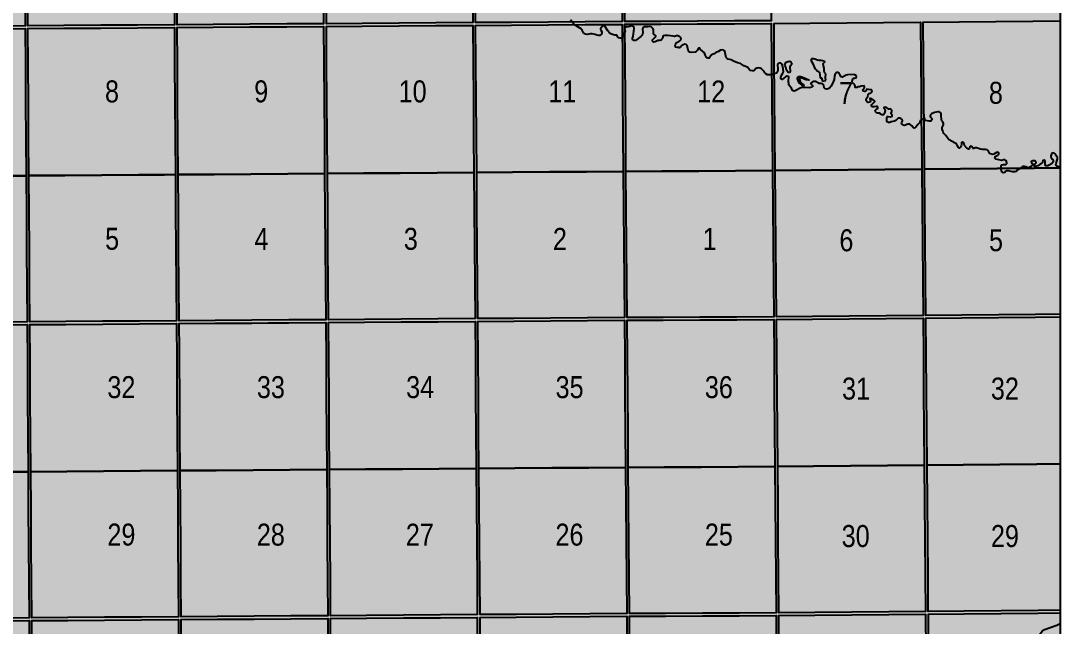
# Model space of a CAD drawing. Extents: x 403018 to 417191, y 6033193 to 6042673.
# Drawn here: x 415714.5 to 416092.9, y 6037159.3 to 6037379.7 of the extents above; entities that cross this region are included whole.
import ezdxf

# ---------------------------------------------------------------- set-up
doc = ezdxf.new("R2010")
doc.units = 0
doc.header["$LTSCALE"] = 5
doc.linetypes.add('DASHED2', pattern=[9.525, 6.35, -3.175])
for name, color, linetype in [('Quarters', 8, 'Continuous'), ('RoadSeg', 57, 'DASHED2'), ('T-WATER', 160, 'Continuous')]:
    doc.layers.add(name, color=color, linetype=linetype)
doc.layers.add('ROUTE-MAP-BACKGROUND-H', color=7, linetype='Continuous', true_color=0xf0ebff)
doc.styles.add('120', font='ARIALN.TTF', dxfattribs={"height": 13})

msp = doc.modelspace()

# ---------------------------------------------------------------- hatches: boundary and pattern name
at = {"layer": 'ROUTE-MAP-BACKGROUND-H'}
h = msp.add_hatch(color=256, dxfattribs=at)
h.dxf.hatch_style = 1
h.paths.add_polyline_path([(412923.423, 6037807.465), (416092.9, 6037807.465), (416092.9, 6035965.758), (412923.423, 6035965.758)])

# ---------------------------------------------------------------- linework, layer by layer
at = {"layer": 'Quarters'}
for points in [[(415675.885, 6037377.621), (415662.808, 6037377.528), (415662.728, 6037390.585), (415662.646, 6037403.976), (415662.564, 6037417.368), (415662.481, 6037430.759), (415675.554, 6037430.851), (415688.961, 6037430.945), (415702.368, 6037431.039), (415715.776, 6037431.134), (415715.863, 6037417.743), (415715.949, 6037404.352), (415716.036, 6037390.961), (415716.121, 6037377.905), (415702.709, 6037377.81), (415689.297, 6037377.715), (415675.885, 6037377.621)], [(415730.202, 6037378.004), (415717.125, 6037377.912), (415717.041, 6037390.968), (415716.954, 6037404.359), (415716.867, 6037417.75), (415716.78, 6037431.141), (415729.852, 6037431.233), (415743.26, 6037431.327), (415756.667, 6037431.421), (415770.074, 6037431.515), (415770.166, 6037418.125), (415770.257, 6037404.734), (415770.349, 6037391.344), (415770.438, 6037378.288), (415757.026, 6037378.194), (415743.614, 6037378.099), (415730.202, 6037378.004)], [(415824.662, 6037391.727), (415824.756, 6037378.672), (415811.343, 6037378.577), (415797.932, 6037378.482), (415784.519, 6037378.388), (415771.443, 6037378.295), (415771.353, 6037391.351), (415771.262, 6037404.741), (415771.17, 6037418.132), (415771.078, 6037431.522), (415784.151, 6037431.614), (415797.558, 6037431.708), (415810.965, 6037431.803), (415824.373, 6037431.897), (415824.469, 6037418.507), (415824.565, 6037405.117), (415824.662, 6037391.727)], [(415878.975, 6037392.112), (415879.074, 6037379.058), (415865.662, 6037378.963), (415852.249, 6037378.868), (415838.837, 6037378.772), (415825.76, 6037378.679), (415825.666, 6037391.734), (415825.57, 6037405.124), (415825.473, 6037418.514), (415825.377, 6037431.904), (415838.449, 6037431.996), (415851.857, 6037432.091), (415865.264, 6037432.185), (415878.672, 6037432.28), (415878.773, 6037418.891), (415878.874, 6037405.502), (415878.975, 6037392.112)], [(415933.289, 6037392.498), (415933.392, 6037379.444), (415919.98, 6037379.349), (415906.568, 6037379.254), (415893.155, 6037379.158), (415880.078, 6037379.065), (415879.98, 6037392.12), (415879.878, 6037405.509), (415879.777, 6037418.898), (415879.676, 6037432.287), (415892.749, 6037432.379), (415906.156, 6037432.474), (415919.564, 6037432.568), (415932.971, 6037432.663), (415933.077, 6037419.274), (415933.183, 6037405.886), (415933.289, 6037392.498)], [(415987.603, 6037392.809), (415987.711, 6037379.751), (415974.299, 6037379.676), (415960.886, 6037379.6), (415947.474, 6037379.524), (415934.397, 6037379.45), (415934.293, 6037392.503), (415934.187, 6037405.892), (415934.081, 6037419.28), (415933.975, 6037432.669), (415947.048, 6037432.747), (415960.456, 6037432.827), (415973.863, 6037432.907), (415987.271, 6037432.987), (415987.382, 6037419.594), (415987.492, 6037406.202), (415987.603, 6037392.809)], [(415676.225, 6037323.051), (415663.143, 6037322.958), (415663.061, 6037336.35), (415662.979, 6037349.741), (415662.897, 6037363.132), (415662.814, 6037376.524), (415675.891, 6037376.616), (415689.304, 6037376.711), (415702.716, 6037376.806), (415716.128, 6037376.9), (415716.214, 6037363.509), (415716.301, 6037350.118), (415716.388, 6037336.728), (415716.475, 6037323.337), (415703.058, 6037323.241), (415689.642, 6037323.146), (415676.225, 6037323.051)], [(415730.561, 6037323.437), (415717.479, 6037323.344), (415717.393, 6037336.735), (415717.306, 6037350.126), (415717.219, 6037363.517), (415717.132, 6037376.907), (415730.209, 6037377), (415743.621, 6037377.095), (415757.033, 6037377.189), (415770.445, 6037377.284), (415770.537, 6037363.894), (415770.628, 6037350.503), (415770.72, 6037337.113), (415770.811, 6037323.722), (415766.843, 6037323.694), (415757.395, 6037323.627), (415743.978, 6037323.532), (415730.561, 6037323.437)], [(415784.897, 6037323.822), (415771.816, 6037323.729), (415771.724, 6037337.12), (415771.633, 6037350.51), (415771.541, 6037363.901), (415771.449, 6037377.291), (415784.526, 6037377.383), (415797.939, 6037377.478), (415811.351, 6037377.573), (415824.763, 6037377.668), (415824.859, 6037364.278), (415824.955, 6037350.888), (415825.052, 6037337.498), (415825.148, 6037324.109), (415811.731, 6037324.013), (415798.314, 6037323.917), (415784.897, 6037323.822)], [(415879.385, 6037337.887), (415879.486, 6037324.498), (415866.069, 6037324.402), (415852.652, 6037324.306), (415839.235, 6037324.209), (415826.152, 6037324.116), (415826.056, 6037337.506), (415825.96, 6037350.895), (415825.863, 6037364.285), (415825.767, 6037377.675), (415838.844, 6037377.768), (415852.257, 6037377.863), (415865.669, 6037377.959), (415879.081, 6037378.054), (415879.183, 6037364.665), (415879.284, 6037351.276), (415879.385, 6037337.887)], [(415933.718, 6037338.275), (415933.824, 6037324.887), (415920.407, 6037324.791), (415906.99, 6037324.694), (415893.572, 6037324.598), (415880.49, 6037324.505), (415880.389, 6037337.894), (415880.288, 6037351.283), (415880.187, 6037364.672), (415880.086, 6037378.061), (415893.163, 6037378.154), (415906.576, 6037378.249), (415919.988, 6037378.345), (415933.4, 6037378.44), (415933.506, 6037365.052), (415933.612, 6037351.663), (415933.718, 6037338.275)], [(415988.052, 6037338.57), (415988.162, 6037325.177), (415974.745, 6037325.106), (415961.328, 6037325.034), (415947.911, 6037324.962), (415934.828, 6037324.892), (415934.722, 6037338.28), (415934.616, 6037351.669), (415934.51, 6037365.057), (415934.404, 6037378.446), (415947.482, 6037378.52), (415960.895, 6037378.595), (415974.307, 6037378.671), (415987.719, 6037378.747), (415987.83, 6037365.355), (415987.941, 6037351.962), (415988.052, 6037338.57)], [(416002.248, 6037325.308), (415989.167, 6037325.187), (415989.056, 6037338.579), (415988.945, 6037351.972), (415988.834, 6037365.364), (415988.724, 6037378.756), (416001.8, 6037378.877), (416015.211, 6037379), (416028.622, 6037379.123), (416042.033, 6037379.246), (416042.148, 6037365.855), (416042.264, 6037352.463), (416042.342, 6037343.451), (416042.379, 6037339.072), (416042.495, 6037325.68), (416029.079, 6037325.556), (416015.663, 6037325.432), (416002.248, 6037325.308)], [(415785.266, 6037270.596), (415772.18, 6037270.502), (415772.091, 6037283.558), (415771.999, 6037296.949), (415771.907, 6037310.339), (415771.816, 6037323.729), (415784.897, 6037323.822), (415798.314, 6037323.917), (415811.731, 6037324.013), (415825.148, 6037324.109), (415825.244, 6037310.719), (415825.341, 6037297.329), (415825.437, 6037283.939), (415825.531, 6037270.884), (415812.109, 6037270.788), (415798.688, 6037270.692), (415785.266, 6037270.596)], [(415879.789, 6037284.33), (415879.888, 6037271.276), (415866.466, 6037271.179), (415853.044, 6037271.082), (415839.622, 6037270.986), (415826.535, 6037270.891), (415826.441, 6037283.946), (415826.345, 6037297.336), (415826.249, 6037310.726), (415826.152, 6037324.116), (415839.235, 6037324.209), (415852.652, 6037324.306), (415866.069, 6037324.402), (415879.486, 6037324.498), (415879.587, 6037311.108), (415879.688, 6037297.719), (415879.789, 6037284.33)], [(415934.142, 6037284.721), (415934.245, 6037271.668), (415920.823, 6037271.571), (415907.401, 6037271.474), (415893.979, 6037271.378), (415880.892, 6037271.283), (415880.794, 6037284.337), (415880.692, 6037297.727), (415880.591, 6037311.116), (415880.49, 6037324.505), (415893.572, 6037324.598), (415906.99, 6037324.694), (415920.407, 6037324.791), (415933.824, 6037324.887), (415933.93, 6037311.498), (415934.036, 6037298.11), (415934.142, 6037284.721)], [(415988.495, 6037285), (415988.603, 6037271.942), (415975.181, 6037271.875), (415961.759, 6037271.807), (415948.336, 6037271.739), (415935.249, 6037271.673), (415935.146, 6037284.727), (415935.04, 6037298.115), (415934.934, 6037311.504), (415934.828, 6037324.892), (415947.911, 6037324.962), (415961.328, 6037325.034), (415974.745, 6037325.106), (415988.162, 6037325.177), (415988.273, 6037311.785), (415988.384, 6037298.392), (415988.495, 6037285)], [(416002.693, 6037272.074), (415989.607, 6037271.952), (415989.499, 6037285.009), (415989.388, 6037298.402), (415989.278, 6037311.794), (415989.167, 6037325.187), (416002.248, 6037325.308), (416015.663, 6037325.432), (416029.079, 6037325.556), (416042.495, 6037325.68), (416042.61, 6037312.289), (416042.726, 6037298.897), (416042.842, 6037285.506), (416042.954, 6037272.449), (416029.534, 6037272.324), (416016.113, 6037272.199), (416002.693, 6037272.074)], [(415676.556, 6037269.82), (415663.47, 6037269.727), (415663.39, 6037282.784), (415663.307, 6037296.175), (415663.225, 6037309.567), (415663.143, 6037322.958), (415676.225, 6037323.051), (415689.642, 6037323.146), (415703.058, 6037323.241), (415716.475, 6037323.337), (415716.562, 6037309.946), (415716.649, 6037296.555), (415716.736, 6037283.164), (415716.821, 6037270.108), (415703.399, 6037270.012), (415689.978, 6037269.916), (415676.556, 6037269.82)], [(415730.911, 6037270.208), (415717.825, 6037270.115), (415717.74, 6037283.171), (415717.653, 6037296.562), (415717.566, 6037309.953), (415717.479, 6037323.344), (415730.561, 6037323.437), (415743.978, 6037323.532), (415757.395, 6037323.627), (415766.843, 6037323.694), (415770.811, 6037323.722), (415770.903, 6037310.332), (415770.995, 6037296.941), (415771.086, 6037283.551), (415771.176, 6037270.495), (415757.754, 6037270.4), (415744.333, 6037270.304), (415730.911, 6037270.208)], [(415988.944, 6037230.771), (415989.055, 6037217.383), (415975.628, 6037217.315), (415962.201, 6037217.247), (415948.774, 6037217.179), (415935.682, 6037217.113), (415935.576, 6037230.502), (415935.47, 6037243.891), (415935.363, 6037257.28), (415935.257, 6037270.669), (415948.344, 6037270.735), (415961.767, 6037270.803), (415975.189, 6037270.87), (415988.611, 6037270.938), (415988.722, 6037257.549), (415988.833, 6037244.16), (415988.944, 6037230.771)], [(416003.15, 6037217.514), (415990.059, 6037217.392), (415989.948, 6037230.781), (415989.837, 6037244.17), (415989.726, 6037257.558), (415989.615, 6037270.947), (416002.701, 6037271.069), (416016.122, 6037271.195), (416029.542, 6037271.32), (416042.963, 6037271.445), (416043.079, 6037258.056), (416043.194, 6037244.667), (416043.31, 6037231.279), (416043.426, 6037217.89), (416030, 6037217.765), (416016.575, 6037217.64), (416003.15, 6037217.514)], [(415676.896, 6037215.261), (415663.805, 6037215.167), (415663.723, 6037228.556), (415663.641, 6037241.945), (415663.558, 6037255.334), (415663.476, 6037268.723), (415676.562, 6037268.816), (415689.984, 6037268.912), (415703.406, 6037269.008), (415716.827, 6037269.103), (415716.914, 6037255.714), (415717.001, 6037242.325), (415717.088, 6037228.937), (415717.176, 6037215.548), (415703.749, 6037215.452), (415690.323, 6037215.356), (415676.896, 6037215.261)], [(415731.271, 6037215.649), (415718.18, 6037215.555), (415718.093, 6037228.944), (415718.005, 6037242.333), (415717.918, 6037255.722), (415717.831, 6037269.11), (415730.918, 6037269.204), (415744.34, 6037269.3), (415757.761, 6037269.395), (415771.182, 6037269.491), (415771.274, 6037256.102), (415771.366, 6037242.713), (415771.458, 6037229.325), (415771.55, 6037215.936), (415758.124, 6037215.84), (415744.698, 6037215.744), (415731.271, 6037215.649)], [(415785.646, 6037216.037), (415772.554, 6037215.943), (415772.462, 6037229.332), (415772.37, 6037242.72), (415772.279, 6037256.109), (415772.251, 6037260.092), (415772.187, 6037269.498), (415785.273, 6037269.592), (415798.695, 6037269.687), (415804.625, 6037269.729), (415812.116, 6037269.783), (415825.538, 6037269.88), (415825.635, 6037256.491), (415825.731, 6037243.102), (415825.828, 6037229.713), (415825.925, 6037216.325), (415812.499, 6037216.228), (415799.072, 6037216.132), (415785.646, 6037216.037)], [(415880.2, 6037230.105), (415880.301, 6037216.716), (415866.875, 6037216.62), (415853.448, 6037216.523), (415840.021, 6037216.426), (415826.929, 6037216.332), (415826.833, 6037229.721), (415826.736, 6037243.109), (415826.639, 6037256.498), (415826.542, 6037269.887), (415839.629, 6037269.981), (415853.052, 6037270.078), (415866.474, 6037270.175), (415879.896, 6037270.272), (415879.997, 6037256.883), (415880.098, 6037243.494), (415880.2, 6037230.105)], [(415934.572, 6037230.497), (415934.678, 6037217.108), (415921.251, 6037217.012), (415907.824, 6037216.915), (415894.397, 6037216.818), (415881.306, 6037216.724), (415881.204, 6037230.112), (415881.103, 6037243.501), (415881.001, 6037256.89), (415880.9, 6037270.279), (415893.987, 6037270.373), (415907.409, 6037270.47), (415920.831, 6037270.567), (415934.253, 6037270.664), (415934.359, 6037257.275), (415934.465, 6037243.886), (415934.572, 6037230.497)], [(416003.595, 6037164.294), (415990.5, 6037164.172), (415990.392, 6037177.226), (415990.281, 6037190.615), (415990.17, 6037204.003), (415990.059, 6037217.392), (416003.15, 6037217.514), (416016.575, 6037217.64), (416030, 6037217.765), (416043.426, 6037217.89), (416043.542, 6037204.502), (416043.657, 6037191.113), (416043.773, 6037177.724), (416043.886, 6037164.67), (416030.456, 6037164.545), (416017.026, 6037164.42), (416003.595, 6037164.294)], [(415677.228, 6037162.04), (415664.132, 6037161.947), (415664.052, 6037175.001), (415663.97, 6037188.39), (415663.887, 6037201.778), (415663.805, 6037215.167), (415676.896, 6037215.261), (415690.323, 6037215.356), (415703.749, 6037215.452), (415717.176, 6037215.548), (415717.263, 6037202.159), (415717.35, 6037188.771), (415717.437, 6037175.382), (415717.522, 6037162.328), (415704.091, 6037162.232), (415690.66, 6037162.136), (415677.228, 6037162.04)], [(415731.622, 6037162.428), (415718.526, 6037162.335), (415718.441, 6037175.389), (415718.354, 6037188.778), (415718.267, 6037202.166), (415718.18, 6037215.555), (415731.271, 6037215.649), (415744.698, 6037215.744), (415758.124, 6037215.84), (415771.55, 6037215.936), (415771.642, 6037202.547), (415771.734, 6037189.159), (415771.826, 6037175.77), (415771.916, 6037162.716), (415758.485, 6037162.62), (415745.053, 6037162.524), (415731.622, 6037162.428)], [(415786.016, 6037162.817), (415772.92, 6037162.723), (415772.83, 6037175.777), (415772.738, 6037189.166), (415772.646, 6037202.554), (415772.554, 6037215.943), (415785.646, 6037216.037), (415799.072, 6037216.132), (415812.499, 6037216.228), (415825.925, 6037216.325), (415826.022, 6037202.936), (415826.119, 6037189.547), (415826.215, 6037176.159), (415826.31, 6037163.105), (415812.878, 6037163.009), (415799.447, 6037162.913), (415786.016, 6037162.817)], [(415880.606, 6037176.55), (415880.705, 6037163.496), (415867.273, 6037163.4), (415853.842, 6037163.303), (415840.41, 6037163.206), (415827.314, 6037163.112), (415827.22, 6037176.166), (415827.123, 6037189.555), (415827.026, 6037202.943), (415826.929, 6037216.332), (415840.021, 6037216.426), (415853.448, 6037216.523), (415866.875, 6037216.62), (415880.301, 6037216.716), (415880.403, 6037203.328), (415880.504, 6037189.939), (415880.606, 6037176.55)], [(415934.996, 6037176.942), (415935.1, 6037163.888), (415921.669, 6037163.791), (415908.237, 6037163.695), (415894.806, 6037163.598), (415881.709, 6037163.504), (415881.61, 6037176.557), (415881.509, 6037189.946), (415881.407, 6037203.335), (415881.306, 6037216.724), (415894.397, 6037216.818), (415907.824, 6037216.915), (415921.251, 6037217.012), (415934.678, 6037217.108), (415934.784, 6037203.72), (415934.89, 6037190.331), (415934.996, 6037176.942)], [(415989.388, 6037177.216), (415989.496, 6037164.163), (415976.064, 6037164.095), (415962.633, 6037164.027), (415949.201, 6037163.959), (415936.104, 6037163.893), (415936.001, 6037176.947), (415935.895, 6037190.336), (415935.788, 6037203.725), (415935.682, 6037217.113), (415948.774, 6037217.179), (415962.201, 6037217.247), (415975.628, 6037217.315), (415989.055, 6037217.383), (415989.166, 6037203.994), (415989.277, 6037190.605), (415989.388, 6037177.216)], [(415677.569, 6037107.481), (415664.468, 6037107.387), (415664.385, 6037120.776), (415664.303, 6037134.165), (415664.221, 6037147.554), (415664.138, 6037160.942), (415677.235, 6037161.036), (415690.666, 6037161.132), (415704.097, 6037161.228), (415717.528, 6037161.324), (415717.616, 6037147.935), (415717.703, 6037134.546), (415717.79, 6037121.157), (415717.877, 6037107.769), (415704.441, 6037107.673), (415691.005, 6037107.577), (415677.569, 6037107.481)], [(415731.982, 6037107.869), (415718.881, 6037107.776), (415718.794, 6037121.164), (415718.707, 6037134.553), (415718.62, 6037147.942), (415718.533, 6037161.331), (415731.629, 6037161.424), (415745.06, 6037161.52), (415758.491, 6037161.616), (415771.923, 6037161.712), (415772.001, 6037150.358), (415772.014, 6037148.323), (415772.106, 6037134.934), (415772.198, 6037121.546), (415772.29, 6037108.157), (415758.854, 6037108.061), (415745.418, 6037107.965), (415731.982, 6037107.869)], [(415786.396, 6037108.258), (415773.295, 6037108.164), (415773.203, 6037121.553), (415773.111, 6037134.942), (415773.019, 6037148.33), (415772.927, 6037161.719), (415786.023, 6037161.812), (415799.454, 6037161.908), (415812.886, 6037162.004), (415826.317, 6037162.101), (415826.414, 6037148.712), (415826.511, 6037135.323), (415826.607, 6037121.935), (415826.704, 6037108.546), (415813.268, 6037108.45), (415799.832, 6037108.354), (415786.396, 6037108.258)], [(415881.017, 6037122.326), (415881.118, 6037108.937), (415867.682, 6037108.841), (415854.246, 6037108.744), (415840.81, 6037108.648), (415827.708, 6037108.553), (415827.612, 6037121.942), (415827.515, 6037135.331), (415827.418, 6037148.719), (415827.321, 6037162.108), (415840.418, 6037162.202), (415853.849, 6037162.299), (415867.281, 6037162.396), (415880.712, 6037162.492), (415880.814, 6037149.104), (415880.916, 6037135.715), (415881.017, 6037122.326)], [(415935.427, 6037122.717), (415935.533, 6037109.329), (415922.097, 6037109.232), (415908.66, 6037109.135), (415895.224, 6037109.039), (415882.123, 6037108.945), (415882.021, 6037122.333), (415881.92, 6037135.722), (415881.818, 6037149.111), (415881.717, 6037162.499), (415894.813, 6037162.594), (415908.245, 6037162.69), (415921.677, 6037162.787), (415935.108, 6037162.884), (415935.214, 6037149.495), (415935.32, 6037136.106), (415935.427, 6037122.717)], [(415989.837, 6037122.992), (415989.948, 6037109.603), (415976.512, 6037109.536), (415963.075, 6037109.468), (415949.639, 6037109.4), (415936.537, 6037109.334), (415936.431, 6037122.723), (415936.325, 6037136.111), (415936.219, 6037149.5), (415936.112, 6037162.889), (415949.209, 6037162.955), (415962.641, 6037163.023), (415976.073, 6037163.091), (415989.504, 6037163.158), (415989.615, 6037149.77), (415989.726, 6037136.381), (415989.837, 6037122.992)], [(416004.053, 6037109.735), (415990.952, 6037109.613), (415990.841, 6037123.001), (415990.731, 6037136.39), (415990.62, 6037149.779), (415990.509, 6037163.168), (416003.604, 6037163.29), (416017.034, 6037163.415), (416030.465, 6037163.541), (416043.895, 6037163.666), (416044.011, 6037150.278), (416044.126, 6037136.889), (416044.242, 6037123.5), (416044.358, 6037110.112), (416030.923, 6037109.986), (416017.488, 6037109.861), (416004.053, 6037109.735)]]:
    msp.add_lwpolyline(points, close=True, dxfattribs=at)
for points in [[(416092.9, 6037326.147), (416083.411, 6037326.059), (416069.996, 6037325.935), (416056.58, 6037325.811), (416043.499, 6037325.69), (416043.384, 6037339.081), (416043.268, 6037352.473), (416043.152, 6037365.864), (416043.037, 6037379.256), (416056.113, 6037379.376), (416069.524, 6037379.499), (416082.935, 6037379.622), (416092.9, 6037379.714)], [(416092.9, 6037272.915), (416083.885, 6037272.831), (416070.465, 6037272.706), (416057.044, 6037272.581), (416043.958, 6037272.459), (416043.846, 6037285.515), (416043.73, 6037298.907), (416043.615, 6037312.298), (416043.499, 6037325.69), (416056.58, 6037325.811), (416069.996, 6037325.935), (416083.411, 6037326.059), (416092.9, 6037326.147)], [(416092.9, 6037218.352), (416084.371, 6037218.272), (416070.946, 6037218.147), (416057.521, 6037218.022), (416044.43, 6037217.9), (416044.314, 6037231.288), (416044.199, 6037244.677), (416044.083, 6037258.066), (416043.967, 6037271.454), (416057.053, 6037271.576), (416070.473, 6037271.702), (416083.894, 6037271.827), (416092.9, 6037271.911)], [(416092.9, 6037165.128), (416084.846, 6037165.053), (416071.416, 6037164.927), (416057.986, 6037164.802), (416044.89, 6037164.68), (416044.778, 6037177.733), (416044.662, 6037191.122), (416044.546, 6037204.511), (416044.43, 6037217.9), (416057.521, 6037218.022), (416070.946, 6037218.147), (416084.371, 6037218.272), (416092.9, 6037218.352)], [(416092.9, 6037110.565), (416085.333, 6037110.494), (416071.898, 6037110.369), (416058.462, 6037110.243), (416045.362, 6037110.121), (416045.246, 6037123.51), (416045.131, 6037136.898), (416045.015, 6037150.287), (416044.899, 6037163.676), (416057.994, 6037163.798), (416071.425, 6037163.923), (416084.855, 6037164.049), (416092.9, 6037164.124)]]:
    msp.add_lwpolyline(points, dxfattribs=at)
at = {"layer": 'RoadSeg', "flags": 128}
msp.add_lwpolyline([(416033.658, 6037070.971), (416043.118, 6037063.085), (416043.585, 6037063.651), (416050.045, 6037076.404), (416057.67, 6037092.089), (416061.134, 6037096.651), (416061.8, 6037097.816), (416065.096, 6037101.779), (416066.528, 6037104.01), (416066.795, 6037104.676), (416066.928, 6037105.009), (416067.094, 6037105.342), (416069.325, 6037110.37), (416079.049, 6037127.12), (416082.679, 6037133.747), (416082.879, 6037135.246), (416081.979, 6037138.809), (416081.946, 6037140.907), (416082.812, 6037145.302), (416083.844, 6037149.631), (416084.677, 6037153.993), (416084.976, 6037155.192), (416085.676, 6037156.691), (416086.342, 6037157.49), (416087.174, 6037158.089), (416091.703, 6037159.721), (416092.9, 6037160.232)], dxfattribs=at)
at = {"layer": 'ROUTE-MAP-BACKGROUND-H'}
msp.add_lwpolyline([(412923.423, 6037807.465), (416092.9, 6037807.465), (416092.9, 6035965.758), (412923.423, 6035965.758)], close=True, dxfattribs=at)
at = {"layer": 'T-WATER'}
for points in [[(415931.92, 6037373.755), (415931.657, 6037374.337), (415931.486, 6037374.447), (415930.824, 6037374.485), (415930.267, 6037374.61), (415929.313, 6037375.012), (415928.882, 6037375.306), (415928.242, 6037376.097), (415927.091, 6037377.766), (415926.596, 6037377.902), (415926.343, 6037377.814), (415926.121, 6037377.627), (415925.6, 6037376.796), (415925.712, 6037376.293), (415925.987, 6037375.715), (415926.034, 6037375.216), (415925.762, 6037374.75), (415925.407, 6037374.429), (415924.916, 6037374.375), (415924.225, 6037374.486), (415923.668, 6037374.707), (415922.578, 6037374.98), (415921.91, 6037374.974), (415920.685, 6037374.786), (415920.127, 6037374.889), (415919.687, 6037375.125), (415919.278, 6037375.453), (415919.014, 6037375.877), (415918.857, 6037376.443), (415918.514, 6037376.806), (415916.753, 6037377.849), (415916.367, 6037378.13), (415915.276, 6037379.176), (415914.945, 6037379.582), (415914.677, 6037380.027)], [(415981.456, 6037361.669), (415981.322, 6037361.555), (415980.829, 6037361.483), (415980.21, 6037361.593), (415979.741, 6037361.885), (415979.19, 6037362.677), (415978.688, 6037362.968), (415977.745, 6037363.359), (415976.911, 6037363.91), (415976.468, 6037364.137), (415975.412, 6037364.407), (415974.031, 6037365.086), (415973.07, 6037365.489), (415972.05, 6037365.798), (415971.621, 6037366.054), (415971.29, 6037366.403), (415971.149, 6037366.881), (415970.986, 6037368.09), (415970.792, 6037368.669), (415970.616, 6037368.851), (415970.314, 6037369.006), (415969.834, 6037369.155), (415969.267, 6037369.098), (415968.292, 6037368.432), (415967.692, 6037368.297), (415966.958, 6037367.684), (415965.993, 6037367.28), (415965.398, 6037366.458), (415965.061, 6037366.103), (415964.673, 6037366.136), (415964.435, 6037366.214), (415964.043, 6037366.496), (415963.768, 6037366.9), (415963.598, 6037367.371), (415963.58, 6037367.698), (415963.47, 6037368.019), (415961.979, 6037369.316), (415961.668, 6037369.711), (415961.186, 6037369.793), (415960.734, 6037368.866), (415960.413, 6037368.501), (415959.977, 6037368.257), (415958.819, 6037368.168), (415958.136, 6037368.277), (415957.683, 6037368.582), (415957.442, 6037369.019), (415957.274, 6037370.153), (415957.111, 6037370.738), (415956.757, 6037371.129), (415956.262, 6037371.187), (415955.664, 6037371.005), (415955.189, 6037370.76), (415954.833, 6037370.435), (415954.572, 6037370.008), (415954.264, 6037369.887), (415954.076, 6037369.985), (415953.427, 6037369.979), (415952.868, 6037370.074), (415952.751, 6037370.637), (415952.868, 6037371.122), (415953.151, 6037371.636), (415953.543, 6037371.918), (415954.034, 6037372.154), (415954.447, 6037372.435), (415954.835, 6037372.787), (415954.939, 6037373.28), (415954.659, 6037373.754), (415954.265, 6037374.034), (415953.743, 6037374.235), (415953.246, 6037374.217), (415952.49, 6037374.061), (415951.991, 6037374.08), (415950.106, 6037374.425), (415948.961, 6037374.411), (415948.322, 6037374.24), (415948.271, 6037374.177), (415948.193, 6037373.572), (415947.998, 6037373.112), (415947.642, 6037372.732), (415947.161, 6037372.596), (415946.435, 6037372.516), (415945.467, 6037372.039), (415944.903, 6037372.005), (415944.524, 6037372.309), (415944.473, 6037372.812), (415944.83, 6037373.207), (415945.27, 6037373.475), (415945.634, 6037373.8), (415945.647, 6037374.305), (415944.894, 6037374.985), (415944.835, 6037375.348), (415944.876, 6037376.146), (415944.708, 6037376.768), (415943.987, 6037377.518), (415943.497, 6037377.619), (415942.83, 6037377.502), (415941.692, 6037377.521), (415941.516, 6037377.49), (415941.055, 6037377.25), (415940.898, 6037376.75), (415940.913, 6037375.39), (415940.818, 6037374.899), (415940.606, 6037374.364), (415940.256, 6037374.011), (415938.716, 6037372.763), (415938.244, 6037372.595), (415937.687, 6037372.587), (415937.577, 6037372.63), (415937.23, 6037372.966), (415937.247, 6037373.46), (415937.464, 6037374.061), (415937.534, 6037375.163), (415937.749, 6037375.82), (415937.843, 6037377.062), (415937.645, 6037377.521), (415937.262, 6037377.85), (415936.688, 6037377.897), (415936.185, 6037377.679), (415935.645, 6037377.527), (415934.954, 6037377.502), (415934.492, 6037377.282), (415934.331, 6037376.809), (415934.471, 6037376.218), (415934.476, 6037375.847), (415934.394, 6037375.593), (415934.101, 6037375.218), (415933.722, 6037374.99), (415933.677, 6037374.234), (415933.525, 6037373.713), (415933.155, 6037373.383), (415932.658, 6037373.36), (415932.06, 6037373.537), (415931.92, 6037373.755)], [(415985.12, 6037361.275), (415984.15, 6037362.243), (415983.721, 6037362.499), (415983.211, 6037362.556), (415982.591, 6037362.538), (415982.436, 6037362.497), (415982.005, 6037362.244), (415981.685, 6037361.866), (415981.456, 6037361.669)], [(415999.888, 6037355.435), (415999.487, 6037355.463), (415998.818, 6037355.425), (415998.238, 6037355.222), (415996.478, 6037354.189), (415995.906, 6037354.086), (415995.451, 6037354.32), (415995.033, 6037355.248), (415994.412, 6037355.99), (415994.167, 6037356.47), (415994.057, 6037356.957), (415994.014, 6037357.561), (415994.017, 6037358.226), (415994.148, 6037358.903), (415994.085, 6037359.296), (415993.929, 6037359.441), (415993.371, 6037359.538), (415992.901, 6037359.343), (415991.7, 6037358.375), (415991.261, 6037358.548), (415991.226, 6037359.032), (415991.375, 6037359.68), (415991.912, 6037360.633), (415992.118, 6037361.122), (415992.105, 6037362.282), (415991.837, 6037363.473), (415991.568, 6037364.014), (415991.154, 6037364.308), (415990.653, 6037364.38), (415990.146, 6037364.083), (415990.029, 6037363.6), (415990.161, 6037362.411), (415990.11, 6037361.773), (415989.938, 6037361.172), (415989.651, 6037360.721), (415988.642, 6037360.444), (415988.111, 6037360.176), (415987.624, 6037360.065), (415987.007, 6037360.02), (415986.287, 6037360.085), (415985.74, 6037360.384), (415985.436, 6037360.763), (415985.186, 6037361.21), (415985.12, 6037361.275)], [(416010.609, 6037358.568), (416010.581, 6037358.316), (416010.423, 6037357.782), (416009.507, 6037355.966), (416008.881, 6037355.212), (416008.481, 6037354.9), (416007.983, 6037354.792), (416007.391, 6037354.93), (416007.009, 6037355.317), (416006.936, 6037355.462), (416006.901, 6037355.96), (416006.773, 6037356.427)], [(416012.134, 6037360.797), (416012.014, 6037360.871), (416011.51, 6037360.847), (416011.05, 6037360.462), (416010.864, 6037359.999), (416010.711, 6037359.497), (416010.609, 6037358.568)], [(416018.696, 6037359.677), (416018.095, 6037360.102), (416017.551, 6037360.203), (416015.521, 6037360.055), (416015.033, 6037359.947), (416014.5, 6037359.746), (416013.649, 6037359.159), (416013.188, 6037359.28), (416012.735, 6037360.182), (416012.43, 6037360.615), (416012.134, 6037360.797)], [(416017.958, 6037356.714), (416017.272, 6037357.169), (416017.194, 6037357.601), (416017.447, 6037358.707), (416017.683, 6037358.856), (416018.082, 6037358.807), (416018.65, 6037358.922), (416018.804, 6037359.399), (416018.696, 6037359.677)], [(416002.806, 6037357.565), (416002.676, 6037357.53), (416002.233, 6037357.197), (416002.071, 6037356.772), (416002.804, 6037356.02), (416002.805, 6037355.928), (416002.501, 6037355.603), (416002.044, 6037355.401), (416001.507, 6037355.322), (415999.888, 6037355.435)], [(416006.773, 6037356.427), (416006.734, 6037356.511), (416006.324, 6037356.777), (416005.833, 6037356.858), (416005.132, 6037356.883), (416003.807, 6037357.618), (416003.159, 6037357.661), (416002.806, 6037357.565)], [(416037.48, 6037342.034), (416037.087, 6037341.941), (416036.554, 6037341.682), (416036.054, 6037341.609), (416035.496, 6037341.839), (416035.172, 6037342.251), (416035.233, 6037342.744), (416035.5, 6037343.269), (416035.393, 6037343.759), (416034.968, 6037344.067), (416034.477, 6037344.223), (416033.906, 6037344.217), (416033.778, 6037344.161), (416033.04, 6037343.432), (416032.601, 6037343.155), (416031.423, 6037342.885), (416030.933, 6037342.687), (416030.356, 6037342.678), (416029.944, 6037342.959), (416029.81, 6037343.324), (416029.778, 6037344.277), (416029.894, 6037344.825), (416030.226, 6037344.916), (416031.181, 6037344.816), (416031.707, 6037344.973), (416031.767, 6037345.314), (416031.33, 6037345.798), (416031.333, 6037346.298), (416031.59, 6037346.736), (416031.585, 6037347.246), (416031.543, 6037347.327), (416031.148, 6037347.617), (416030.529, 6037347.575), (416029.679, 6037348.119), (416029.205, 6037348.288), (416028.721, 6037348.128), (416028.736, 6037347.996), (416029.162, 6037347.072), (416028.898, 6037345.96), (416028.594, 6037345.524), (416028.1, 6037345.453), (416027.973, 6037345.482), (416027.525, 6037345.694), (416027.364, 6037345.97), (416027.141, 6037346.078), (416026.476, 6037346.064), (416026.009, 6037346.243), (416025.641, 6037346.567), (416025.513, 6037347.044), (416025.851, 6037347.384), (416026.253, 6037347.663), (416026.543, 6037348.056), (416026.331, 6037348.489), (416025.844, 6037348.54), (416025.119, 6037348.409), (416024.604, 6037348.381), (416024.47, 6037348.426), (416024.14, 6037348.76), (416024.327, 6037349.221), (416025.094, 6037349.941), (416025.405, 6037350.33), (416025.329, 6037350.619), (416024.301, 6037351.324), (416023.813, 6037351.451), (416023.55, 6037351.384), (416023.838, 6037350.543), (416023.802, 6037350.401), (416023.447, 6037350.11), (416022.947, 6037350.026), (416022.47, 6037350.319), (416022.248, 6037350.766), (416022.32, 6037351.351), (416022.847, 6037352.215), (416022.936, 6037352.874), (416023.227, 6037353.246), (416023.827, 6037353.386), (416024.259, 6037353.667), (416024.429, 6037354.128), (416024.164, 6037354.536), (416023.113, 6037354.77), (416022.531, 6037354.794), (416022.398, 6037354.669), (416022.201, 6037354.226), (416021.752, 6037354.005), (416021.213, 6037354.062), (416021.094, 6037354.592), (416021.469, 6037355.013), (416021.703, 6037355.455), (416021.588, 6037356.003), (416020.422, 6037355.9), (416019.883, 6037355.743), (416019.289, 6037355.656), (416018.811, 6037355.462), (416018.29, 6037355.384), (416018.214, 6037355.462), (416018.224, 6037356.083), (416018.077, 6037356.562), (416017.958, 6037356.714)], [(416060.762, 6037333.957), (416060.304, 6037334.165), (416059.995, 6037333.79), (416059.871, 6037333.259), (416059.537, 6037332.937), (416059.469, 6037332.938), (416059.037, 6037333.189), (416058.118, 6037334.338), (416057.78, 6037335.343), (416057.371, 6037335.698), (416056.963, 6037335.404), (416056.947, 6037334.692), (416056.856, 6037334.2), (416056.611, 6037333.681), (416056.297, 6037333.302), (416056.133, 6037333.311), (416055.858, 6037333.549), (416055.404, 6037334.48), (416055.104, 6037334.914), (416054.721, 6037335.223), (416052.495, 6037336.402), (416052.076, 6037336.707), (416051.234, 6037337.922), (416050.578, 6037338.754), (416050.318, 6037339.208), (416050.124, 6037339.707), (416049.99, 6037340.231), (416049.924, 6037340.837), (416050.421, 6037341.855), (416050.418, 6037342.357), (416050.159, 6037342.917), (416049.857, 6037343.355), (416049.664, 6037343.816), (416049.603, 6037345.248), (416049.507, 6037345.847), (416049.257, 6037346.28), (416048.841, 6037346.557), (416048.345, 6037346.561), (416047.108, 6037346.29), (416046.072, 6037345.825), (416045.663, 6037345.528), (416045.548, 6037345.042), (416045.654, 6037344.606), (416046.131, 6037344.173), (416046.186, 6037343.673), (416045.827, 6037343.235), (416045.224, 6037343.148), (416043.724, 6037343.437), (416043.623, 6037344.155), (416043.576, 6037344.226), (416043.085, 6037344.156), (416042.731, 6037343.837), (416041.922, 6037343.27), (416041.844, 6037342.675), (416041.083, 6037342.017), (416040.477, 6037341.118), (416040.16, 6037340.74), (416039.661, 6037340.68), (416039.363, 6037340.903), (416038.913, 6037341.485)], [(416038.913, 6037341.485), (416038.137, 6037342.123), (416037.643, 6037342.072), (416037.48, 6037342.034)], [(416062.426, 6037333.522), (416061.907, 6037333.441), (416061.425, 6037333.176), (416061.174, 6037333.196), (416060.762, 6037333.957)], [(416067.953, 6037331.141), (416067.577, 6037331.236), (416067.213, 6037331.575), (416066.977, 6037332.064), (416066.681, 6037332.466), (416066.259, 6037332.74), (416065.74, 6037332.916), (416064.556, 6037332.88), (416063.898, 6037332.971), (416062.426, 6037333.522)], [(416070.104, 6037331.995), (416069.661, 6037331.77), (416068.767, 6037331.193), (416068.11, 6037331.102), (416067.953, 6037331.141)], [(416077.148, 6037325.175), (416076.817, 6037324.874), (416076.332, 6037324.762), (416075.577, 6037324.734), (416074.526, 6037324.941), (416074.029, 6037325.155), (416073.525, 6037325.143), (416073.034, 6037324.825), (416072.697, 6037324.459), (416072.128, 6037324.346), (416071.699, 6037324.603), (416071.442, 6037325.744), (416071.359, 6037326.905), (416071.409, 6037327.025), (416071.822, 6037327.282), (416072.314, 6037327.357), (416072.942, 6037327.366), (416073.096, 6037327.418), (416073.411, 6037327.802), (416073.409, 6037328.301), (416073.136, 6037328.859), (416072.736, 6037329.146), (416072.237, 6037329.152), (416071.63, 6037328.914), (416070.546, 6037329.057), (416069.457, 6037329.363), (416069.155, 6037329.74), (416069.188, 6037330.25), (416069.247, 6037330.339), (416069.687, 6037330.573), (416070.25, 6037330.765), (416070.546, 6037331.17), (416070.543, 6037331.677), (416070.104, 6037331.995)], [(416092.9, 6037326.609), (416092.853, 6037326.588), (416092.119, 6037326.599), (416091.612, 6037326.768), (416091.337, 6037327.167), (416091.333, 6037327.262), (416091.41, 6037327.755), (416091.895, 6037329.411), (416091.928, 6037329.973), (416091.255, 6037330.813), (416090.93, 6037331.323), (416090.558, 6037331.625), (416090.007, 6037331.479), (416089.77, 6037331.212), (416089.516, 6037330.51), (416089.512, 6037329.923), (416089.552, 6037329.819), (416089.68, 6037329.628), (416089.987, 6037329.434), (416090.342, 6037329.113), (416090.374, 6037328.767), (416090.339, 6037328.411), (416090.116, 6037327.964), (416089.716, 6037327.653), (416088.856, 6037327.149), (416088.393, 6037326.951), (416087.856, 6037326.864), (416087.74, 6037326.894), (416087.414, 6037327.16), (416087.441, 6037328.501), (416087.361, 6037328.909), (416087.006, 6037328.997), (416086.567, 6037328.905), (416086.476, 6037328.125), (416086.082, 6037327.817), (416085.558, 6037327.575), (416084.811, 6037326.943), (416083.812, 6037326.676), (416083.58, 6037326.7), (416083.57, 6037327.218)], [(416083.57, 6037327.218), (416083.788, 6037327.668), (416084.197, 6037328.029), (416084.054, 6037328.508), (416083.79, 6037328.709), (416082.873, 6037328.682), (416082.372, 6037328.439), (416082.488, 6037327.999), (416082.673, 6037327.857), (416082.819, 6037327.578), (416082.677, 6037327.097), (416082.325, 6037326.647), (416082.077, 6037326.612), (416081.333, 6037326.247), (416080.835, 6037326.299), (416080.375, 6037326.501)], [(416080.375, 6037326.501), (416079.843, 6037326.734), (416079.312, 6037326.728), (416079.182, 6037326.674), (416078.836, 6037326.342), (416078.525, 6037325.956), (416077.558, 6037325.547), (416077.148, 6037325.175)]]:
    msp.add_lwpolyline(points, dxfattribs=at)
for points in [[(416007.136, 6037357.661), (416006.46, 6037357.753), (416006.163, 6037358.81), (416005.694, 6037358.891), (416005.591, 6037358.981), (416005.426, 6037360.879), (416005.047, 6037361.185), (416004.45, 6037361.443), (416004.144, 6037361.724), (416003.837, 6037362.113), (416002.955, 6037364.074), (416002.42, 6037365.002), (416002.222, 6037365.459), (416002.426, 6037365.934), (416002.503, 6037365.989), (416003.012, 6037366.061), (416003.564, 6037365.918), (416004.564, 6037365.481), (416005.049, 6037365.361), (416005.816, 6037365.342), (416006.421, 6037365.296), (416006.892, 6037365.132), (416007.216, 6037364.742), (416006.521, 6037364.024), (416006.554, 6037363.521), (416006.842, 6037362.338), (416006.887, 6037361.537), (416007.03, 6037361.059), (416007.386, 6037360.661), (416007.463, 6037360.166), (416007.341, 6037359.451), (416007.353, 6037358.791), (416007.431, 6037358.298), (416007.136, 6037357.661)], [(415994.387, 6037360.777), (415993.826, 6037360.858), (415993.323, 6037361.761), (415993.033, 6037362.795), (415992.786, 6037363.333), (415992.667, 6037363.874), (415993.185, 6037364.621), (415994.188, 6037365.055), (415994.725, 6037364.966), (415994.991, 6037364.472), (415995.159, 6037363.94), (415994.876, 6037363.476), (415994.492, 6037363.158), (415994.45, 6037362.67), (415994.624, 6037361.345), (415994.614, 6037361.227), (415994.387, 6037360.777)], [(415999.399, 6037356.083), (415999.339, 6037356.085), (415997.872, 6037357.112), (415997.699, 6037357.351), (415997.265, 6037358.553), (415997.303, 6037359.052), (415997.618, 6037359.415), (415997.813, 6037359.465), (415998.376, 6037359.412), (415998.863, 6037359.301), (416001.418, 6037358.23), (416001.397, 6037358.082), (416000.381, 6037358.236), (415998.847, 6037358.894), (415998.36, 6037359.003), (415997.949, 6037358.878), (415997.849, 6037358.681), (415998.184, 6037357.589), (415998.476, 6037357.207), (415998.891, 6037356.96), (415999.592, 6037356.275), (415999.399, 6037356.083)]]:
    msp.add_lwpolyline(points, close=True, dxfattribs=at)

# ---------------------------------------------------------------- texts
at = {"layer": 'RoadSeg', "style": '120'}
for s, height, p in [('8', 8.004, (415745.186, 6037350.026)), ('9', 8.004, (415799.5, 6037350.035)), ('10', 8.0041, (415852.065, 6037350.026)), ('11', 8.0041, (415906.569, 6037350.007)), ('12', 8.0041, (415960.748, 6037349.991)), ('7', 8.004, (416012.371, 6037349.496)), ('8', 8.004, (416066.933, 6037349.515)), ('5', 8.004, (415745.233, 6037296.35)), ('4', 8.004, (415799.595, 6037296.314)), ('3', 8.004, (415853.96, 6037296.334)), ('2', 8.004, (415908.224, 6037296.299)), ('1', 8.004, (415962.728, 6037296.314)), ('6', 8.004, (416012.517, 6037295.814)), ('5', 8.004, (416066.98, 6037295.838)), ('32', 8.0041, (415746.044, 6037242.334)), ('33', 8.0041, (415800.485, 6037242.334)), ('34', 8.0041, (415854.803, 6037242.334)), ('35', 8.0041, (415909.205, 6037242.334)), ('36', 8.0041, (415963.546, 6037242.326)), ('31', 8.0041, (416013.488, 6037241.811)), ('32', 8.0041, (416067.667, 6037241.811)), ('29', 8.0041, (415746.056, 6037188.651)), ('28', 8.0041, (415800.455, 6037188.642)), ('27', 8.0041, (415854.685, 6037188.607)), ('26', 8.0041, (415909.159, 6037188.633)), ('25', 8.0041, (415963.546, 6037188.642)), ('30', 8.0041, (416013.347, 6037188.118)), ('29', 8.0041, (416067.679, 6037188.127))]:
    msp.add_text(s, height=height, dxfattribs=at).set_placement(p)

doc.saveas('drawing.dxf')
